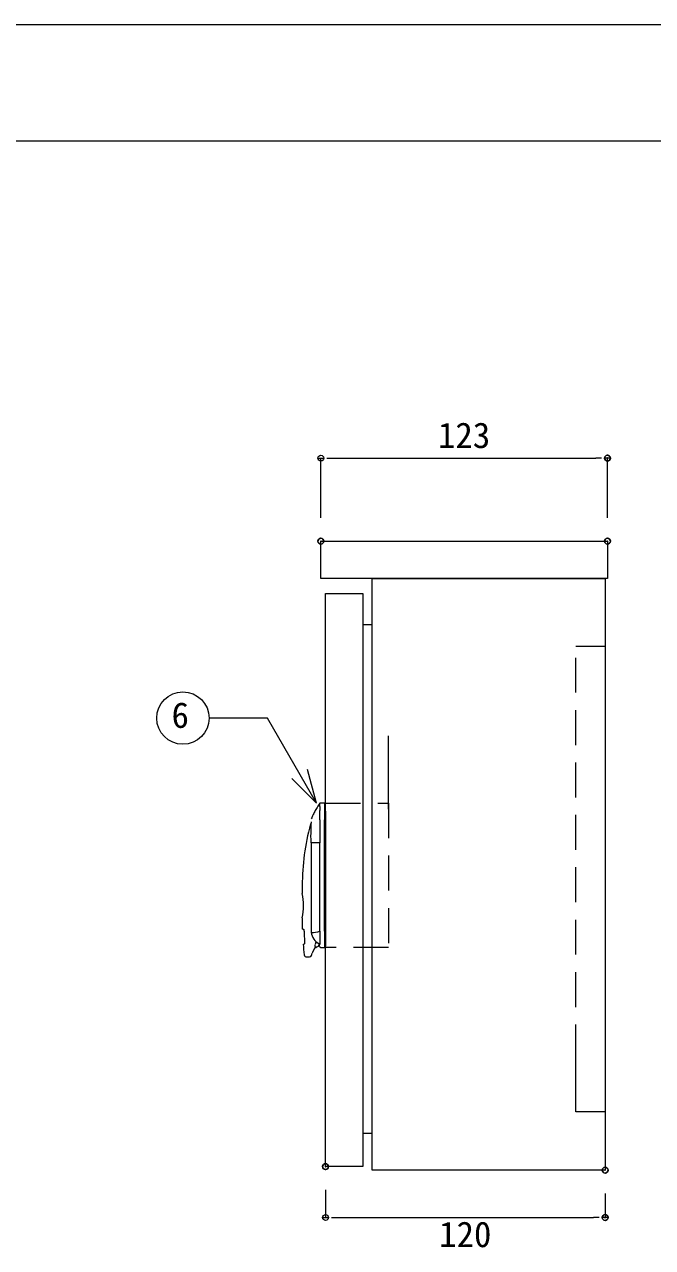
# Model space of a CAD drawing. Units: millimetres, scale not verified. Extents: x -28785 to 23890, y -3354 to 5557.
# Drawn here: x -22824 to -22285, y -420 to 630 of the extents above; entities that cross this region are included whole.
import ezdxf
from ezdxf.enums import TextEntityAlignment as Align

# ---------------------------------------------------------------- set-up
doc = ezdxf.new("R2010")
doc.units = ezdxf.units.MM
doc.header["$LTSCALE"] = 10
doc.header["$PDMODE"] = 32
doc.header["$PDSIZE"] = 5
doc.linetypes.add('USER1', pattern=[4.5, 3, -1.5])
for name, color, linetype, lineweight in [('0-1_WAKU', 7, 'Continuous', 18), ('2-0', 7, 'Continuous', 18), ('F-2_sunpo', 7, 'Continuous', 18), ('F-9_0', 7, 'Continuous', 20), ('F-B__0-3_MOJI', 7, 'Continuous', 18)]:
    doc.layers.add(name, color=color, linetype=linetype, lineweight=lineweight)
doc.layers.add('F-1_Defpoints', color=7, linetype='Continuous')
doc.styles.add('ＭＳ ゴシック', font='')
doc.styles.get('ＭＳ ゴシック').set_extended_font_data('MS Gothic')

# ---------------------------------------------------------------- blocks, each defined once
blk = doc.blocks.new('_Dot_28')
at = {"layer": 'F-9_0'}
for p, q in [((-0.5, 0), (-1, 0)), ((0.25, 0), (-0.25, 0))]:
    blk.add_line(p, q, dxfattribs=at)
blk.add_circle((0, 0), 0.25, dxfattribs=at)
blk = doc.blocks.new('D26')
at = {"layer": 'F-1_Defpoints'}
for p in [(2906.26, 16990.91), (2660.26, 16919.51), (2906.26, 16919.51)]:
    blk.add_point(p, dxfattribs=at)
at = {"layer": 'F-2_sunpo', "lineweight": 20}
for p, q in [((2660.26, 16939.51), (2660.26, 16990.91)), ((2670.26, 16990.91), (2896.26, 16990.91)), ((2906.26, 16939.51), (2906.26, 16990.91))]:
    blk.add_line(p, q, dxfattribs=at)
at = {"layer": 'F-2_sunpo', "xscale": 10, "yscale": 10, "rotation": 180}
blk.add_blockref('_Dot_28', (2660.26, 16990.91), dxfattribs=at)
at = {"layer": 'F-2_sunpo', "xscale": 10, "yscale": 10}
blk.add_blockref('_Dot_28', (2906.26, 16990.91), dxfattribs=at)
at = {"layer": 'F-2_sunpo', "style": 'ＭＳ ゴシック'}
blk.add_text('123', height=21.99, dxfattribs=at).set_placement((2760.76, 16992.91), align=Align.BOTTOM_LEFT)
blk = doc.blocks.new('D27')
at = {"layer": 'F-1_Defpoints'}
for p in [(2664.26, 16382.51), (2904.26, 16379.51), (2904.26, 16338.78)]:
    blk.add_point(p, dxfattribs=at)
at = {"layer": 'F-2_sunpo', "lineweight": 20}
for p, q in [((2664.26, 16362.51), (2664.26, 16338.78)), ((2904.26, 16359.51), (2904.26, 16338.78)), ((2674.26, 16338.78), (2894.26, 16338.78))]:
    blk.add_line(p, q, dxfattribs=at)
at = {"layer": 'F-2_sunpo', "xscale": 10, "yscale": 10, "rotation": 180}
blk.add_blockref('_Dot_28', (2664.26, 16338.78), dxfattribs=at)
at = {"layer": 'F-2_sunpo', "xscale": 10, "yscale": 10}
blk.add_blockref('_Dot_28', (2904.26, 16338.78), dxfattribs=at)
at = {"layer": 'F-2_sunpo', "style": 'ＭＳ ゴシック'}
blk.add_text('120', height=21.99, dxfattribs=at).set_placement((2761.76, 16306.78), align=Align.BOTTOM_LEFT)

msp = doc.modelspace()

# ---------------------------------------------------------------- linework, layer by layer
at = {"layer": '0-1_WAKU'}
for p, q in [((-23889.77, 629.76), (-15889.77, 629.76)), ((-23889.77, 529.76), (-15889.77, 529.76))]:
    msp.add_line(p, q, dxfattribs=at)
at = {"layer": '2-0'}
for p, q in [((-22569.74, 154.04), (-22569.74, 186.04)), ((-22569.74, 186.04), (-22323.74, 186.04)), ((-22323.74, 186.04), (-22323.74, 154.04)), ((-22323.74, 154.04), (-22569.74, 154.04)), ((-22525.74, -353.96), (-22525.74, 154.04)), ((-22525.74, 154.04), (-22325.74, 154.04)), ((-22325.74, 154.04), (-22325.74, -353.96)), ((-22565.74, -350.96), (-22565.74, 141.04)), ((-22565.74, 141.04), (-22533.74, 141.04)), ((-22533.74, 141.04), (-22533.74, -350.96)), ((-22533.74, 114.44), (-22525.74, 114.44)), ((-22565.74, -43.96), (-22565.74, 18.84)), ((-22511.74, -43.96), (-22511.74, 18.84)), ((-22566.74, -38.96), (-22570.75, -38.96)), ((-22570.74, -41.67), (-22570.74, -38.96)), ((-22570.74, -41.67), (-22570.74, -45.31)), ((-22566.74, -38.96), (-22566.74, -41.67)), ((-22566.74, -41.67), (-22566.74, -53.21)), ((-22570.74, -53.21), (-22570.74, -45.31)), ((-22565.74, -45.76), (-22566.74, -45.76)), ((-22565.74, -45.76), (-22565.74, -161.76)), ((-22566.74, -148.71), (-22566.74, -53.21)), ((-22578.14, -72.98), (-22578.14, -149.86)), ((-22575.6, -72.96), (-22578.04, -72.96)), ((-22585.74, -109.63), (-22585.74, -116.46)), ((-22585.74, -137.43), (-22585.74, -142.75)), ((-22584.87, -146.96), (-22585.69, -146.96)), ((-22578.04, -149.85), (-22578.04, -149.85)), ((-22570.74, -148.71), (-22570.74, -160.24)), ((-22584.99, -159.96), (-22584.17, -159.96)), ((-22577.83, -169.75), (-22577.3, -167.61)), ((-22576.77, -166.4), (-22574.54, -162.96)), ((-22574.54, -162.07), (-22574.54, -160.39)), ((-22574.54, -162.07), (-22574.54, -162.96)), ((-22574.21, -162.13), (-22573.14, -162.13)), ((-22571.14, -159.57), (-22571.14, -160.05)), ((-22571.14, -160.05), (-22570.74, -160.24)), ((-22571.14, -160.05), (-22571.14, -160.96)), ((-22569.14, -162.96), (-22566.74, -162.96)), ((-22566.74, -161.76), (-22565.74, -161.76)), ((-22581.97, -170.96), (-22579.39, -170.96)), ((-22350.94, -293.96), (-22350.94, -231.16)), ((-22533.74, -322.36), (-22525.74, -322.36)), ((-22533.74, -350.96), (-22565.74, -350.96)), ((-22325.74, -353.96), (-22525.74, -353.96))]:
    msp.add_line(p, q, dxfattribs=at)
at = {"layer": '2-0', "linetype": 'USER1'}
for p, q in [((-22350.94, -303.96), (-22350.94, 96.04)), ((-22350.94, 96.04), (-22325.74, 96.04)), ((-22565.74, -38.96), (-22511.74, -38.96)), ((-22511.74, -38.96), (-22511.74, -162.96)), ((-22511.74, -162.96), (-22565.74, -162.96)), ((-22325.74, -303.96), (-22350.94, -303.96))]:
    msp.add_line(p, q, dxfattribs=at)
at = {"layer": '2-0'}
for points in [[(-22570.74, -38.96), (-22571.32, -39.83), (-22571.89, -40.71), (-22572.45, -41.59), (-22572.99, -42.48), (-22573.52, -43.36), (-22574.03, -44.25), (-22574.53, -45.14), (-22575.02, -46.03), (-22575.49, -46.92), (-22575.95, -47.82), (-22576.4, -48.72), (-22576.83, -49.62), (-22577.24, -50.52), (-22577.65, -51.43), (-22578.04, -52.34)], [(-22570.74, -53.21), (-22570.74, -62.96), (-22570.74, -72.96)], [(-22570.74, -148.71), (-22570.74, -72.96), (-22575.6, -72.96)], [(-22584.87, -146.96), (-22584.86, -146.96), (-22584.85, -146.96), (-22584.83, -146.97), (-22584.82, -146.97), (-22584.81, -146.98), (-22584.79, -146.99), (-22584.78, -147), (-22584.76, -147.01), (-22584.75, -147.03), (-22584.74, -147.04), (-22584.72, -147.06), (-22584.71, -147.08), (-22584.69, -147.1), (-22584.68, -147.13), (-22584.67, -147.15), (-22584.65, -147.18), (-22584.64, -147.21), (-22584.62, -147.23), (-22584.61, -147.27), (-22584.59, -147.3), (-22584.58, -147.33), (-22584.56, -147.37), (-22584.55, -147.4), (-22584.54, -147.44), (-22584.52, -147.48), (-22584.51, -147.52), (-22584.49, -147.57), (-22584.48, -147.61), (-22584.47, -147.66), (-22584.45, -147.7), (-22584.44, -147.75), (-22584.43, -147.8), (-22584.41, -147.85), (-22584.4, -147.91), (-22584.39, -147.96), (-22584.38, -148.01), (-22584.36, -148.07), (-22584.35, -148.12), (-22584.34, -148.18)], [(-22584.34, -148.18), (-22584.33, -148.24), (-22584.32, -148.3), (-22584.31, -148.36), (-22584.3, -148.42), (-22584.29, -148.49), (-22584.28, -148.55), (-22584.27, -148.62), (-22584.26, -148.68), (-22584.25, -148.75), (-22584.24, -148.81), (-22584.23, -148.88), (-22584.22, -148.95), (-22584.21, -149.02), (-22584.2, -149.09), (-22584.2, -149.16), (-22584.19, -149.23), (-22584.18, -149.3), (-22584.18, -149.37), (-22584.17, -149.44), (-22584.17, -149.52), (-22584.16, -149.59), (-22584.16, -149.66), (-22584.15, -149.74), (-22584.15, -149.81), (-22584.15, -149.88), (-22584.14, -149.96)], [(-22583.77, -156.96), (-22583.76, -157.03), (-22583.76, -157.11), (-22583.75, -157.18), (-22583.75, -157.25), (-22583.74, -157.32), (-22583.74, -157.39), (-22583.74, -157.47), (-22583.74, -157.54), (-22583.74, -157.61), (-22583.73, -157.68), (-22583.73, -157.75), (-22583.73, -157.82), (-22583.73, -157.89), (-22583.73, -157.96), (-22583.73, -158.03), (-22583.74, -158.1), (-22583.74, -158.16), (-22583.74, -158.23), (-22583.74, -158.3), (-22583.74, -158.36), (-22583.75, -158.42), (-22583.75, -158.49), (-22583.76, -158.55), (-22583.76, -158.61), (-22583.76, -158.67), (-22583.77, -158.73), (-22583.78, -158.79), (-22583.78, -158.85), (-22583.79, -158.9), (-22583.79, -158.96), (-22583.8, -159.01), (-22583.81, -159.06), (-22583.82, -159.11), (-22583.82, -159.16), (-22583.83, -159.21), (-22583.84, -159.26), (-22583.85, -159.3), (-22583.86, -159.35), (-22583.87, -159.39)], [(-22578.14, -149.86), (-22578.14, -149.86), (-22578.14, -149.86), (-22578.13, -149.86), (-22578.13, -149.86), (-22578.13, -149.86), (-22578.12, -149.86), (-22578.12, -149.86), (-22578.11, -149.86), (-22578.1, -149.86), (-22578.09, -149.86), (-22578.08, -149.86), (-22578.07, -149.86), (-22578.06, -149.86), (-22578.05, -149.85), (-22578.04, -149.85)], [(-22566.74, -148.71), (-22566.74, -160.24), (-22566.74, -162.96)], [(-22583.87, -159.39), (-22583.88, -159.43), (-22583.89, -159.47), (-22583.9, -159.51), (-22583.91, -159.55), (-22583.92, -159.59), (-22583.93, -159.62), (-22583.94, -159.65), (-22583.95, -159.68), (-22583.96, -159.71), (-22583.97, -159.74), (-22583.98, -159.77), (-22584, -159.79), (-22584.01, -159.81), (-22584.02, -159.83), (-22584.03, -159.85), (-22584.04, -159.87), (-22584.06, -159.89), (-22584.07, -159.9), (-22584.08, -159.92), (-22584.1, -159.93), (-22584.11, -159.94), (-22584.12, -159.94), (-22584.13, -159.95), (-22584.15, -159.96), (-22584.16, -159.96), (-22584.17, -159.96)], [(-22574.54, -162.07), (-22574.51, -162.07), (-22574.49, -162.08), (-22574.47, -162.09), (-22574.44, -162.09), (-22574.42, -162.1), (-22574.4, -162.11), (-22574.38, -162.11), (-22574.35, -162.12), (-22574.33, -162.12), (-22574.31, -162.12), (-22574.29, -162.12), (-22574.27, -162.13), (-22574.24, -162.13), (-22574.22, -162.13), (-22574.2, -162.13)]]:
    msp.add_lwpolyline(points, dxfattribs=at)
for centre, radius, start, end in [((-22385.74, -109.63), 200, 164.82685, 180.00001), ((-22576.9, -57.72), 1.91, 133.39145, 166.84214), ((-22423.97, -62.63), 154.41, 177.11166, 181.22489), ((-22655.69, -71.86), 77.55, 359.17282, 4.29326), ((-22577.7, -69.77), 3.24, 262.27056, 264.10599), ((-22632.65, -126.96), 48.08, 347.38551, 12.6145), ((-22584.74, -116.46), 1, 192.09476, 192.36251), ((-22385.74, -142.75), 200, 180.00001, 181.20749), ((-22584.74, -137.46), 1, 167.90524, 167.97241), ((-22385.74, -142.75), 198.54, 182.08218, 184.10535), ((-22564.8, -147.69), 13.51, 189.23462, 242.05997), ((-22577.15, -131.67), 18.2, 267.21066, 290.63345), ((-22385.74, -142.75), 200, 184.93796, 187.60159), ((-22573.42, -168.58), 4, 146.97614, 165.96376), ((-22574.54, -161.96), 1, 270, 350.17326), ((-22567.9, -161.08), 6.67, 156.31372, 174.02103), ((-22583.68, -155.68), 10.05, 344.26937, 348.52515), ((-22573.14, -160.13), 2, 270, 0), ((-22569.14, -160.96), 2, 180.00001, 270), ((-22581.99, -168.96), 2, 187.04081, 270.51366), ((-22579.39, -169.36), 1.6, 270, 345.96376)]:
    msp.add_arc(centre, radius, start, end, dxfattribs=at)
at = {"layer": 'F-B__0-3_MOJI'}
for p, q in [((-22615.72, 34.14), (-22665.72, 34.14)), ((-22573.52, -38.96), (-22615.72, 34.14)), ((-22573.52, -38.96), (-22581.28, -9.98)), ((-22573.52, -38.96), (-22594.73, -17.75))]:
    msp.add_line(p, q, dxfattribs=at)
msp.add_circle((-22688.22, 34.14), 22.5, dxfattribs=at)

# ---------------------------------------------------------------- block references
at = {"layer": 'F-2_sunpo'}
for name in ['D26', 'D27']:
    msp.add_blockref(name, (-25230, -16733.47), dxfattribs=at)

# ---------------------------------------------------------------- texts
at = {"layer": 'F-B__0-3_MOJI', "style": 'ＭＳ ゴシック'}
msp.add_text('6 ', height=21.99, dxfattribs=at).set_placement((-22697.97, 19.14), align=Align.BOTTOM_LEFT)

doc.saveas('drawing.dxf')
